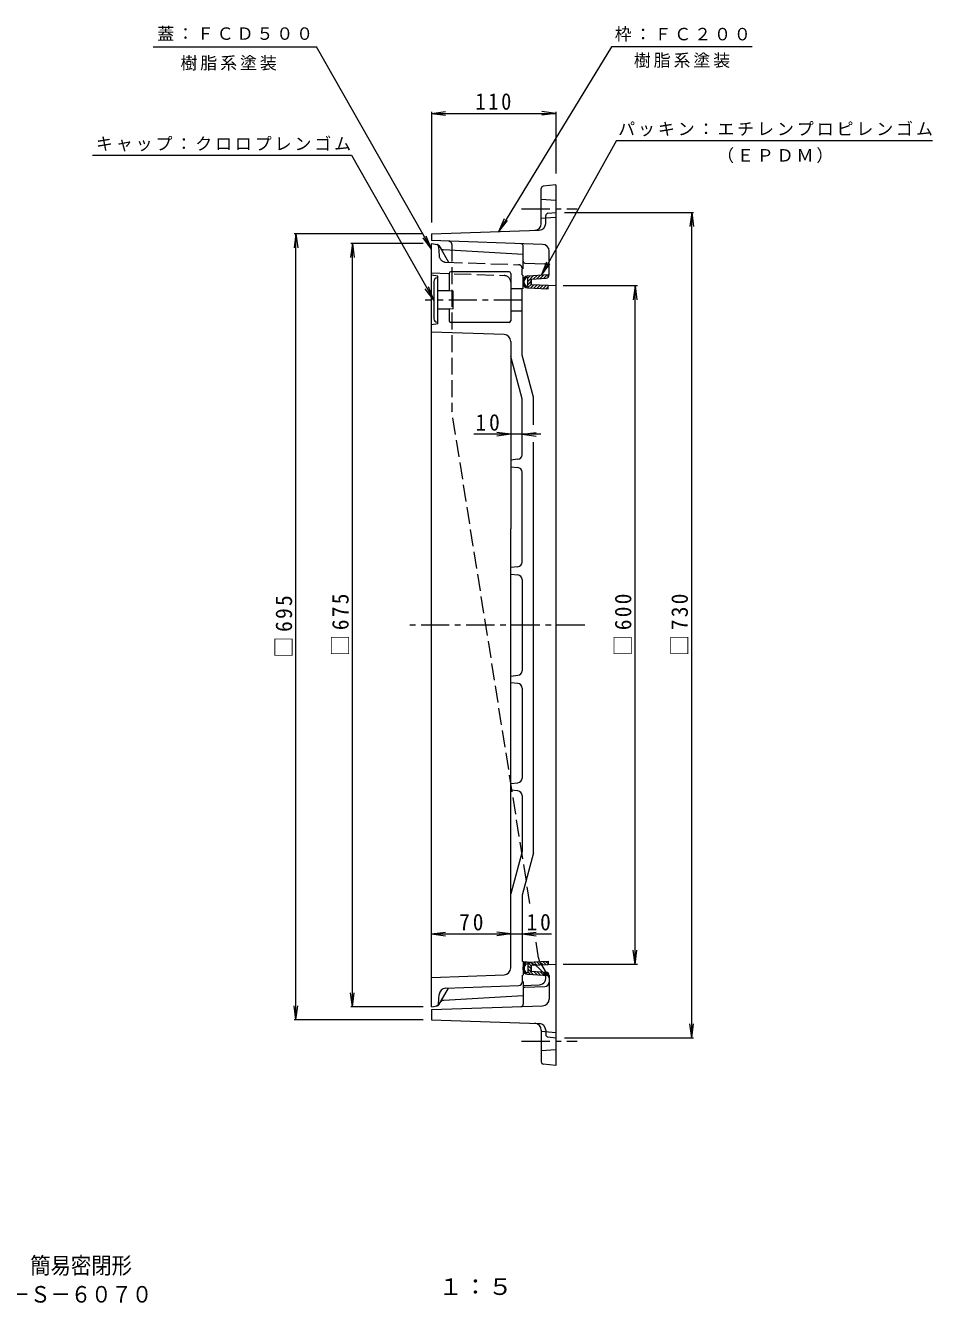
# Model space of a CAD drawing. Units: millimetres, scale not verified. Extents: x -960 to 892, y -688 to 698.
# Drawn here: x 90 to 892, y -688 to 443 of the extents above; entities that cross this region are included whole.
import ezdxf
from ezdxf.enums import TextEntityAlignment as Align

# ---------------------------------------------------------------- set-up
doc = ezdxf.new("R2010")
doc.units = ezdxf.units.MM
doc.header["$LTSCALE"] = 5
doc.linetypes.add('CHAIN1', pattern=[8, 5, -1, 1, -1])
doc.linetypes.add('DASHED3', pattern=[4, 3, -1])
for name, color, linetype, lineweight in [('0-0_通り芯', 3, 'Continuous', 9), ('0-1_躯体', 2, 'Continuous', 9), ('0-2_仕上', 7, 'Continuous', 9), ('0-4_その他', 7, 'Continuous', 9), ('0-6_ハッチ', 6, 'Continuous', 9)]:
    doc.layers.add(name, color=color, linetype=linetype, lineweight=lineweight)
doc.layers.add('F-5_F-5ﾚｲﾔ', color=2, linetype='Continuous')
doc.styles.add('ＭＳ ゴシック', font='')
doc.styles.get('ＭＳ ゴシック').set_extended_font_data('MS Gothic')

msp = doc.modelspace()

# ---------------------------------------------------------------- linework, layer by layer
at = {"layer": '0-0_通り芯'}
for p, q in [((449.079, -424.692), (449.079, 250.308)), ((449.079, 250.308), (454.149, 249.464)), ((455.551, 248.493), (456.6, 246.682)), ((530.078, 240.673), (459.833, 244.693)), ((530.078, 228.226), (530.078, 240.673)), ((530.078, 228.226), (529.078, 227.559)), ((529.078, 222.558), (529.078, 227.559)), ((454.578, 221.308), (449.079, 222.309)), ((451.078, 216.809), (451.078, 183.808)), ((454.078, 219.809), (454.578, 219.809)), ((454.578, 179.308), (454.578, 221.308)), ((464.578, 223.808), (464.578, 208.15)), ((517.578, 225.308), (466.079, 225.308)), ((519.078, 223.808), (519.078, 182.01)), ((529.078, 222.558), (530.078, 222.059)), ((530.078, 210.559), (530.078, 222.059)), ((464.578, 208.308), (454.578, 208.308)), ((468.078, 208.058), (458.532, 208.308)), ((468.078, 192.559), (468.078, 208.058)), ((529.578, 210.309), (519.078, 210.309)), ((530.078, 210.559), (529.078, 210.059)), ((464.578, 192.308), (454.578, 192.308)), ((468.078, 192.559), (458.532, 192.308)), ((464.578, 192.467), (464.578, 182.01)), ((529.078, 190.309), (519.078, 190.309)), ((454.578, 179.308), (449.079, 178.309)), ((513.293, 169.731), (449.079, 172.024)), ((454.078, 180.809), (454.578, 180.809)), ((517.578, 180.51), (466.079, 180.51)), ((519.078, 163.735), (519.078, -2.099)), ((529.078, 112.988), (519.078, 150.309)), ((539.079, 90.037), (539.079, 114.304)), ((529.078, 63.429), (529.078, 112.988)), ((539.079, -288.687), (539.079, 74.614)), ((525.476, 59.448), (519.078, 58.808)), ((519.078, 52.809), (525.476, 52.169)), ((529.078, -31.571), (529.078, 48.189)), ((519.078, -390.383), (519.078, -2.099)), ((525.476, -35.552), (519.078, -36.192)), ((519.078, -42.192), (525.476, -42.831)), ((529.078, -46.812), (529.078, -127.571)), ((519.078, -132.192), (525.476, -131.552)), ((525.476, -138.831), (519.078, -138.191)), ((529.078, -142.812), (529.078, -222.572)), ((519.078, -227.191), (525.476, -226.552)), ((525.476, -233.831), (519.078, -233.192)), ((529.078, -237.812), (529.078, -287.371)), ((529.078, -287.371), (519.078, -324.691)), ((539.079, -288.687), (529.078, -326.008)), ((529.078, -326.008), (529.078, -384.442)), ((530.078, -384.942), (529.078, -384.442)), ((530.078, -384.942), (530.078, -396.442)), ((533.261, -385.373), (530.078, -385.196)), ((449.079, -398.687), (513.294, -396.379)), ((461.495, -408.245), (526.186, -405.92)), ((529.078, -396.942), (530.078, -396.442)), ((529.078, -396.942), (529.078, -402.922)), ((530.078, -402.608), (529.078, -401.942)), ((530.078, -402.608), (530.078, -415.056)), ((530.078, -405.78), (544.294, -405.269)), ((455.182, -422.11), (455.724, -413.849)), ((455.551, -422.876), (464.078, -408.152)), ((530.078, -415.056), (459.833, -419.076)), ((449.079, -424.692), (454.149, -423.846))]:
    msp.add_line(p, q, dxfattribs=at)
at = {"layer": '0-0_通り芯', "linetype": 'DASHED3'}
for p, q in [((455.182, 247.727), (455.724, 239.466)), ((456.6, 246.682), (464.078, 233.769)), ((461.495, 233.862), (526.186, 231.537)), ((529.078, 228.538), (529.078, 227.559)), ((449.079, 224.302), (513.294, 221.994)), ((543.035, -389.744), (548.321, -395.03))]:
    msp.add_line(p, q, dxfattribs=at)
at = {"layer": '0-0_通り芯', "linetype": 'CHAIN1'}
for p, q in [((529.203, 200.308), (443.492, 200.308)), ((584.739, -87.192), (428.746, -87.192))]:
    msp.add_line(p, q, dxfattribs=at)
at = {"layer": '0-0_通り芯'}
msp.add_lwpolyline([(539.079, 114.304), (529.078, 151.625), (529.078, 210.059)], dxfattribs=at)
at = {"layer": '0-0_通り芯', "linetype": 'DASHED3'}
for centre, radius, start, end in [((453.186, 247.596), 2, 3.75133, 80.53767), ((461.711, 239.858), 6, 183.75131, 267.94122), ((526.078, 228.538), 3, 0, 87.94122), ((513.078, 215.997), 6, 0, 87.94133), ((532.428, -400.35), 15, 45, 86.20453), ((544.078, -399.273), 6, 22.45747, 45)]:
    msp.add_arc(centre, radius, start, end, dxfattribs=at)
at = {"layer": '0-0_通り芯'}
for centre, radius, start, end in [((453.82, 247.491), 2, 30.07855, 80.53767), ((460.061, 248.687), 4, 210.07803, 266.72479), ((454.078, 216.809), 3, 90, 180), ((466.079, 223.808), 1.5, 90, 180), ((517.578, 223.808), 1.5, 0, 90), ((454.078, 183.808), 3, 180, 270), ((466.079, 182.01), 1.5, 180, 270), ((517.578, 182.01), 1.5, 270, 0), ((513.078, 163.735), 6, 0, 87.95448), ((525.079, 63.429), 4, 275.71059, 0), ((525.079, 48.189), 4, 0, 84.2894), ((525.079, -31.571), 4, 275.71059, 0), ((525.079, -46.812), 4, 0, 84.2894), ((525.079, -127.571), 4, 275.71059, 0), ((525.079, -142.812), 4, 0, 84.2894), ((525.079, -222.572), 4, 275.71059, 0), ((525.079, -237.812), 4, 0, 84.2894), ((513.078, -390.383), 6, 272.05876, 0), ((532.428, -400.35), 15, 86.20453, 86.81728), ((526.078, -402.922), 3, 272.05876, 0), ((544.078, -399.273), 6, 272.05864, 22.45747), ((461.711, -414.241), 6, 92.05876, 176.24866), ((453.186, -421.979), 2, 279.46231, 356.24866), ((453.82, -421.874), 2, 279.46231, 329.92143), ((460.061, -423.07), 4, 93.27521, 149.92197)]:
    msp.add_arc(centre, radius, start, end, dxfattribs=at)
at = {"layer": '0-1_躯体'}
for p, q in [((546.078, 267.965), (546.078, 299.026)), ((559.078, 302.309), (547.849, 301.013)), ((559.078, 302.309), (559.078, -476.691)), ((550.078, 268.104), (550.078, 275.018)), ((551.858, 277.006), (559.078, 277.808)), ((449.079, 258.808), (544.286, 262.108)), ((449.079, 258.808), (449.079, 252.808)), ((547.28, 249.504), (449.079, 252.808)), ((530.078, 234.533), (530.078, 248.149)), ((553.079, 222.627), (553.079, 243.507)), ((531.528, 233.034), (549.213, 232.438)), ((537.078, 218.787), (537.076, 213.809)), ((537.078, 218.787), (550.27, 219.633)), ((559.078, 212.809), (537.078, 213.808)), ((531.528, -407.417), (549.213, -406.821)), ((553.079, -397.01), (553.079, -417.89)), ((530.078, -408.916), (530.078, -422.532)), ((449.079, -427.192), (547.28, -423.887)), ((449.079, -427.192), (449.079, -436.192)), ((449.079, -436.192), (544.286, -439.491)), ((546.078, -445.349), (546.078, -473.409)), ((550.078, -445.487), (550.078, -449.402)), ((551.858, -451.389), (559.078, -452.191)), ((559.078, -476.692), (547.849, -475.396))]:
    msp.add_line(p, q, dxfattribs=at)
at = {"layer": '0-1_躯体', "linetype": 'DASHED3'}
for p, q in [((559.078, 288.308), (546.078, 289.309)), ((559.078, 273.309), (546.078, 272.309)), ((467.079, 249.302), (467.079, 101.809)), ((536.05, -333.519), (467.079, 101.809)), ((543.623, -381.317), (541.436, -367.515)), ((545.576, -386.687), (553.079, -399.192)), ((559.078, -447.692), (546.078, -446.692)), ((559.078, -462.691), (546.078, -463.692))]:
    msp.add_line(p, q, dxfattribs=at)
at = {"layer": '0-1_躯体', "linetype": 'CHAIN1'}
for p, q in [((528.612, 280.808), (577.749, 280.808)), ((528.612, -455.191), (577.749, -455.191))]:
    msp.add_line(p, q, dxfattribs=at)
at = {"layer": '0-1_躯体'}
msp.add_lwpolyline([(559.078, -387.191), (537.078, -388.192), (537.078, -393.191), (550.266, -394.016)], dxfattribs=at)
for centre, radius, start, end in [((548.078, 299.026), 2, 96.58194, 179.99998), ((552.078, 275.018), 2, 96.34018, 179.99998), ((540.078, 267.965), 6, 271.9847, 0), ((544.078, 268.104), 6, 271.9847, 0), ((528.079, 248.149), 2, 0, 88.07249), ((547.078, 243.507), 6, 0, 88.07249), ((531.578, 234.533), 1.5, 180, 268.07158), ((549.078, 228.441), 4, 0, 88.07249), ((550.078, 222.627), 3, 273.57632, 0), ((550.078, -397.01), 3, 0, 86.42366), ((549.078, -402.824), 4, 271.92751, 0), ((531.578, -408.916), 1.5, 91.92842, 180), ((547.078, -417.89), 6, 271.92749, 0), ((528.079, -422.532), 2, 271.92751, 0), ((540.078, -445.349), 6, 0, 88.01529), ((544.078, -445.487), 6, 0, 88.01529), ((552.078, -449.402), 2, 180.00002, 263.65982), ((548.078, -473.409), 2, 180, 263.41806)]:
    msp.add_arc(centre, radius, start, end, dxfattribs=at)
at = {"layer": '0-1_躯体', "linetype": 'DASHED3'}
for centre, radius, start, end in [((464.078, 249.302), 3, 0, 88.07228), ((558.438, -378.97), 15, 189.00272, 210.96356)]:
    msp.add_arc(centre, radius, start, end, dxfattribs=at)
at = {"layer": '0-2_仕上'}
for p, q in [((202.754, 424.244), (347.388, 424.244)), ((732.584, 424.244), (608.174, 424.244)), ((612.587, 341.264), (891.984, 341.264)), ((149.301, 328.344), (378.341, 328.344)), ((566.579, 277.808), (680.579, 277.808)), ((679.079, 277.808), (677.447, 265.415)), ((679.079, 277.808), (680.71, 265.415)), ((679.079, -452.192), (679.079, 277.808)), ((329.079, 258.808), (327.447, 246.415)), ((441.578, 258.808), (327.579, 258.808)), ((329.079, 258.808), (330.71, 246.415)), ((329.079, -436.192), (329.079, 258.808)), ((379.079, 250.308), (377.447, 237.915)), ((441.578, 250.308), (377.579, 250.308)), ((379.079, 250.308), (380.71, 237.915)), ((379.079, -424.691), (379.079, 250.308)), ((631.079, 212.808), (565.466, 212.808)), ((629.079, 212.808), (627.447, 200.415)), ((629.079, 212.808), (630.71, 200.415)), ((629.079, -387.192), (629.079, 212.808)), ((629.079, -387.192), (627.447, -374.798)), ((629.079, -387.192), (630.71, -374.798)), ((631.079, -387.192), (565.466, -387.192)), ((379.079, -424.691), (377.447, -412.298)), ((379.079, -424.691), (380.71, -412.298)), ((329.079, -436.192), (327.447, -423.799)), ((329.079, -436.192), (330.71, -423.799)), ((441.578, -424.691), (377.579, -424.691)), ((441.578, -436.192), (327.579, -436.192)), ((679.079, -452.192), (677.447, -439.798)), ((679.079, -452.192), (680.71, -439.798)), ((566.579, -452.192), (680.579, -452.192))]:
    msp.add_line(p, q, dxfattribs=at)
at = {"layer": '0-4_その他'}
for p, q in [((449.078, 245.244), (347.388, 424.244)), ((608.174, 424.244), (508.44, 260.866)), ((449.079, 365.351), (461.472, 366.982)), ((449.079, 366.851), (449.079, 268.808)), ((449.079, 365.351), (559.079, 365.351)), ((449.079, 365.351), (461.472, 363.719)), ((559.079, 365.351), (546.685, 366.982)), ((559.079, 365.351), (546.685, 363.719)), ((559.079, 366.851), (559.079, 312.308)), ((508.44, 260.866), (513.505, 272.294)), ((508.44, 260.866), (516.29, 270.594)), ((449.078, 245.244), (441.538, 255.214)), ((449.078, 245.244), (444.375, 256.825)), ((546.286, 222.384), (553.747, 232.413)), ((451.078, 200.309), (443.538, 210.278)), ((545.666, 81.582), (486.507, 81.582)), ((519.078, 81.582), (506.685, 83.213)), ((519.078, 81.582), (506.685, 79.95)), ((529.078, 81.582), (541.471, 83.213)), ((529.078, 81.582), (541.471, 79.95)), ((449.079, -360.355), (461.472, -358.723)), ((449.079, -360.355), (555.139, -360.355)), ((449.079, -360.355), (461.472, -361.987)), ((519.078, -360.355), (506.685, -358.723)), ((519.078, -360.355), (506.685, -361.987)), ((529.078, -360.355), (541.471, -358.723)), ((529.078, -360.355), (541.471, -361.987))]:
    msp.add_line(p, q, dxfattribs=at)
for points in [[(612.587, 341.264), (546.286, 222.384), (550.898, 234.002)], [(378.341, 328.344), (451.078, 200.309), (446.375, 211.89)]]:
    msp.add_lwpolyline(points, dxfattribs=at)
at = {"layer": '0-6_ハッチ'}
for p, q in [((530.076, 217.593), (530.076, 214.946)), ((530.076, 215.517), (531.076, 216.517)), ((530.165, 218.435), (533.234, 221.504)), ((531.076, 215.461), (531.076, 217.133)), ((533.82, 221.585), (552.076, 222.755)), ((533.889, 220.127), (534.076, 220.138)), ((534.076, 216.689), (539.325, 221.938)), ((534.076, 219.517), (536.303, 221.744)), ((534.076, 212.458), (534.076, 220.138)), ((534.076, 213.86), (537.077, 216.862)), ((537.078, 218.808), (550.266, 219.633)), ((537.078, 213.808), (537.078, 218.808)), ((539.135, 218.919), (542.347, 222.131)), ((542.157, 219.113), (545.369, 222.325)), ((545.179, 219.306), (548.391, 222.519)), ((548.202, 219.5), (551.413, 222.712)), ((552.076, 220.388), (552.076, 222.755)), ((530.514, 213.126), (531.431, 214.044)), ((531.843, 211.627), (532.912, 212.696)), ((534.076, 212.458), (533.94, 212.464)), ((533.99, 210.946), (537.076, 214.032)), ((536.696, 210.823), (539.568, 213.695)), ((539.401, 210.7), (542.273, 213.572)), ((542.106, 210.577), (544.979, 213.449)), ((544.812, 210.454), (547.684, 213.326)), ((547.517, 210.331), (550.39, 213.204)), ((550.223, 210.208), (552.076, 212.061)), ((530.076, -391.976), (530.076, -389.329)), ((530.076, -389.9), (531.076, -390.9)), ((530.165, -392.818), (533.234, -395.887)), ((530.514, -387.509), (531.431, -388.427)), ((531.076, -389.844), (531.076, -391.516)), ((531.843, -386.01), (532.912, -387.079)), ((533.889, -394.51), (534.076, -394.521)), ((534.076, -386.841), (533.94, -386.847)), ((533.99, -385.329), (537.076, -388.415)), ((534.076, -386.841), (534.076, -394.521)), ((534.076, -388.243), (537.077, -391.245)), ((534.076, -391.072), (539.325, -396.321)), ((534.076, -393.9), (536.303, -396.127)), ((536.696, -385.206), (539.568, -388.078)), ((537.078, -393.171), (537.076, -388.192)), ((537.078, -393.171), (550.27, -394.016)), ((539.135, -393.302), (542.347, -396.514)), ((539.401, -385.083), (542.273, -387.955)), ((542.106, -384.96), (544.979, -387.833)), ((542.157, -393.496), (545.369, -396.708)), ((544.812, -384.837), (547.684, -387.709)), ((545.179, -393.689), (548.391, -396.902)), ((547.517, -384.714), (550.39, -387.587)), ((548.202, -393.883), (551.413, -397.095)), ((550.223, -384.591), (552.076, -386.444)), ((552.076, -394.771), (552.076, -397.138)), ((533.82, -395.968), (552.076, -397.138))]:
    msp.add_line(p, q, dxfattribs=at)
for points in [[(533.894, 210.95), (552.076, 210.124), (552.076, 213.127), (537.078, 213.808)], [(533.894, -385.333), (552.076, -384.507), (552.076, -387.51), (537.078, -388.192)]]:
    msp.add_lwpolyline(points, dxfattribs=at)
for centre, radius, start, end in [((534.076, 217.593), 4, 93.66667, 180), ((534.076, 214.946), 4, 180, 267.39778), ((534.076, 217.133), 3, 93.57632, 179.99997), ((534.076, 215.461), 3, 180, 267.39743), ((534.076, -389.329), 4, 92.60222, 180), ((534.076, -391.976), 4, 180, 266.33333), ((534.076, -389.844), 3, 92.60257, 180), ((534.076, -391.516), 3, 180.00002, 266.42368)]:
    msp.add_arc(centre, radius, start, end, dxfattribs=at)

# ---------------------------------------------------------------- texts
at = {"layer": '0-2_仕上', "char_height": 11, "attachment_point": 7, "style": 'ＭＳ ゴシック'}
for s, insert in [('\\T1.17;蓋：ＦＣＤ５００', (206.413, 429.755)), ('\\T1.17;枠：ＦＣ２００', (611.071, 428.76)), ('\\T1.17;樹脂系塗装', (627.927, 405.572)), ('\\T1.17;樹脂系塗装', (226.973, 403.199)), ('\\T1.17;パッキン：エチレンプロピレンゴム', (614.074, 345.026)), ('\\T1.17;キャップ：クロロプレンゴム', (152.264, 331.647)), ('\\T1.17;（ＥＰＤＭ）', (701.574, 321.318))]:
    msp.add_mtext(s, dxfattribs=dict(at, insert=insert))
at = {"layer": '0-2_仕上', "color": 2, "insert": (326.079, -116.192), "char_height": 14.66, "attachment_point": 7, "rotation": 90, "style": 'ＭＳ ゴシック'}
msp.add_mtext('\\T1.21;\\W0.95;□695', dxfattribs=at)
at = {"layer": '0-4_その他', "color": 2, "char_height": 14.66, "attachment_point": 7, "style": 'ＭＳ ゴシック'}
for s, insert in [('\\T1.27;\\W0.9;110', (487.829, 368.351)), ('\\T1.27;\\W0.95;10', (487.89, 84.582)), ('\\T1.27;\\W0.95;70', (473.453, -357.355)), ('\\T1.27;\\W0.95;10', (532.997, -357.355))]:
    msp.add_mtext(s, dxfattribs=dict(at, insert=insert))
at = {"layer": '0-4_その他', "color": 2, "char_height": 14.66, "attachment_point": 7, "rotation": 90, "style": 'ＭＳ ゴシック'}
for s, insert in [('\\T1.21;\\W0.95;□675', (376.079, -114.692)), ('\\T1.21;\\W0.95;□600', (626.079, -114.692)), ('\\T1.21;\\W0.95;□730', (676.079, -114.692))]:
    msp.add_mtext(s, dxfattribs=dict(at, insert=insert))
at = {"layer": 'F-5_F-5ﾚｲﾔ', "style": 'ＭＳ ゴシック'}
for s, width, p in [('カラー舗装用鉄蓋\u3000インターロッキングブロック用\u3000鋳鉄目地\u3000簡易密閉形', 0.9, (-427.763, -665.276)), ('１：５', 1.1, (454.889, -683.96)), ('充填深さ７０ｍｍ\u3000\u3000ＭＲＨＰ－Ｓ－６０７０', 0.9, (-175.918, -690.722))]:
    msp.add_text(s, height=14.66, dxfattribs=dict(at, width=width)).set_placement(p, align=Align.BOTTOM_LEFT)

doc.saveas('drawing.dxf')
